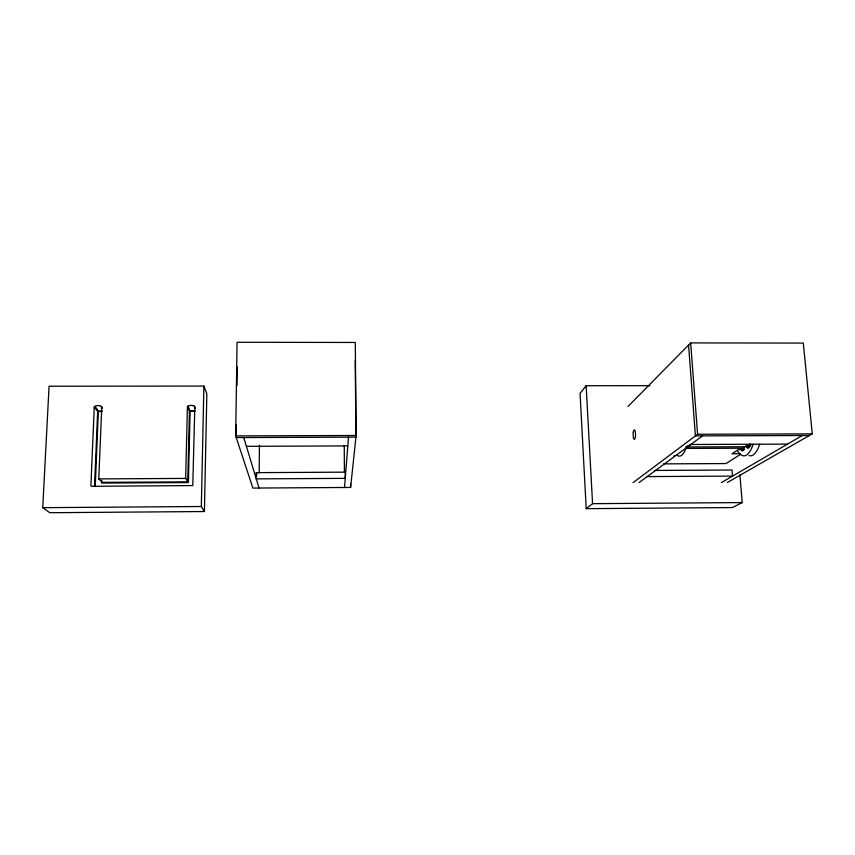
<?xml version="1.0" encoding="UTF-8"?>
<svg xmlns="http://www.w3.org/2000/svg" width="855" height="855" viewBox="0 0 855 855"><rect width="100%" height="100%" fill="white"/><g stroke="black" fill="none" stroke-linecap="round" stroke-linejoin="round"><path stroke-width="1.28" d="M256.318 472.644L256.254 478.875L345.249 478.362L345.206 472.152L256.318 472.644L257.013 474.985M259.172 472.826L259.45 445.231M236.397 425.01L236.215 437.578L355.926 437.14L355.252 360.618M236.985 385.402L237.252 366.923M235.67 435.911L237.059 342.289L355.285 342.46L356.108 435.484L350.603 487.446L252.888 488.066L235.67 435.911L356.108 435.484M204.409 511.536L201.331 506.513L203.896 386.075L49.066 386.225L42.75 507.667L49.75 512.711L204.409 511.536L206.835 393.866L203.896 386.075M187.737 481.846L185.653 478.405L187.405 406.777C188.324 404.939 193.978 404.896 194.822 406.766L192.781 485.555L91.506 486.313L90.897 485.758L94.274 406.969C95.226 405.131 100.922 405.067 101.756 406.948L98.774 478.907L102.151 482.359L187.737 481.846L189.447 411.159L194.929 410.624M101.724 480.435L101.617 483.075L188.41 482.562L190.109 411.234L188.047 406.178M94.51 486.431L97.673 411.394L101.991 410.827M95.247 486.538L98.346 410.934M344.533 487.489L348.487 437.162M649.971 385.658L586.135 385.723L580.064 393.364L586.209 508.661L732.34 507.56L742.215 502.58L739.885 474.664M628.04 406.456L690.658 342.919L803.305 343.079L812.25 433.859L727.37 482.509M586.209 508.661L592.568 503.67L742.215 502.58M633.01 482.669L697.595 434.265L812.25 433.859M638.984 482.626L702.586 435.868M740.366 454.422L726.023 463.56L663.566 463.88M721.47 482.551L802.332 435.505M687.174 446.171L691.973 444.151M750.637 444.237L745.998 445.925L750.882 445.904M42.75 507.667L201.331 506.513M744.384 449.591L738.389 449.612L732.019 453.77L740.291 453.727M654.78 470.442L732.062 470.026L732.553 476.096L647.192 476.598M98.774 478.907L185.653 478.405M809.418 435.484L695.425 435.9L688.564 345.046M246.4 446.331L347.803 445.915M690.851 444.504L787.562 444.098M685.86 446.994L749.568 446.727M685.71 448.437L743.775 448.191M102.076 411.565L97.855 411.512M194.983 411.351L189.618 411.308M94.274 406.969L97.673 411.426M94.916 406.371L98.304 410.838M101.157 406.36L102.472 408.145M187.405 406.777L189.436 411.223M194.213 406.168L195.186 408.391M243.739 437.546L259.022 488.023M690.658 342.919L697.595 434.265M586.135 385.723L592.568 503.67M350.582 483.866L350.603 487.446M344.255 445.519L344.426 472.174M686.629 446.289A36.22 10.57 89.9 0 1 677.171 455.341M674.894 455.533A36.241 10.378 89.9 0 1 673.879 456.036M759.635 444.269A36.081 12.643 89.9 0 1 749.001 455.597M753.073 444.301A36.102 12.462 89.9 0 1 737.769 451.098M749.771 444.108A5.301 1.849 89.4 0 1 748.243 448.287A5.301 1.849 89.4 0 1 746.33 445.476M744.203 446.492A5.237 1.796 89.4 0 1 742.888 450.788A5.237 1.796 89.4 0 1 740.986 448.79M633.32 432.021A4.724 1.197 89.7 0 0 634.292 439.331A4.724 1.197 89.7 0 0 635.393 432.491A4.724 1.197 89.7 0 0 633.32 432.021"/></g></svg>
